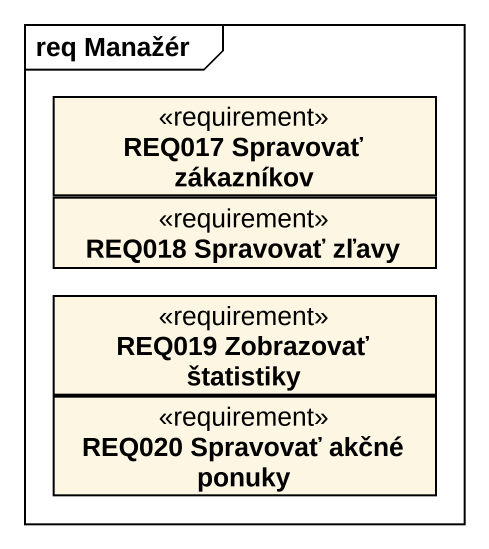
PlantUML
@startuml
mainframe req Manažér
hide circle
hide empty members
class "REQ017 Spravovať zákazníkov" as REQ017_Spravovať_zákazníkov <<requirement>>
class "REQ018 Spravovať zľavy" as REQ018_Spravovať_zľavy <<requirement>>
class "REQ019 Zobrazovať štatistiky" as REQ019_Zobrazovať_štatistiky <<requirement>>
class "REQ020 Spravovať akčné ponuky" as REQ020_Spravovať_akčné <<requirement>>
@enduml
